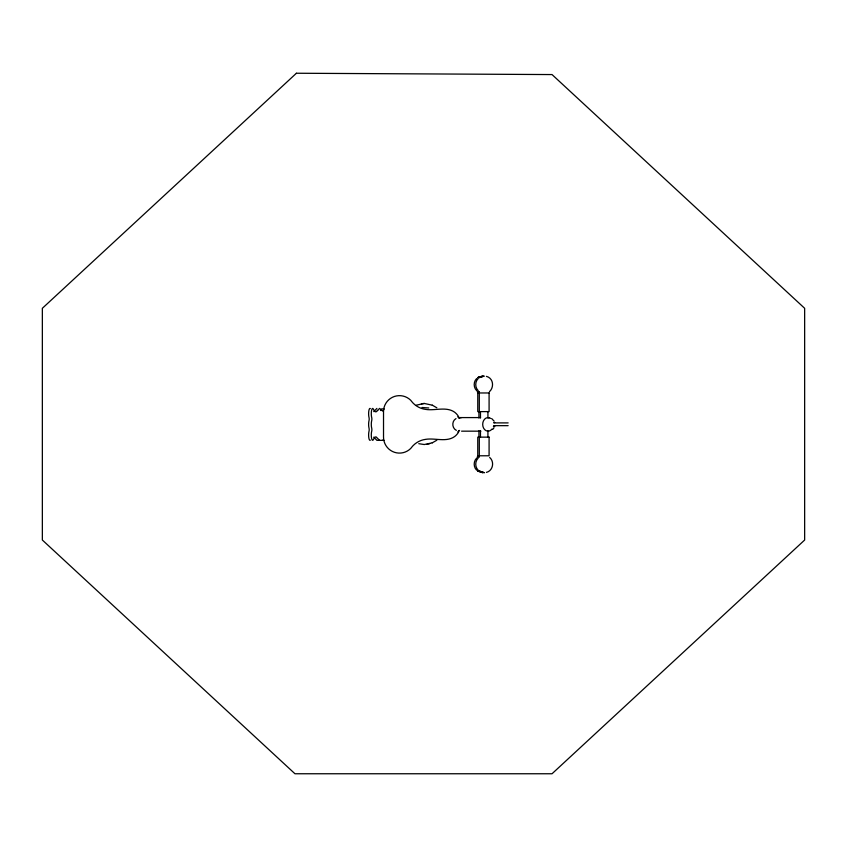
<?xml version="1.0" encoding="UTF-8"?>
<svg xmlns="http://www.w3.org/2000/svg" width="847" height="847" viewBox="0 0 847 847"><rect width="100%" height="100%" fill="white"/><g stroke="black" fill="none" stroke-linecap="round" stroke-linejoin="round"><path stroke-width="1.27" d="M458.756 417.963L458.513 416.544A15.585 15.585 0 0 0 454.585 412.161C446.274 406.264 434.935 410.943 425.628 409.397A21.387 21.387 0 0 1 411.451 401.213L410.763 400.324A15.955 15.955 0 0 0 383.522 411.61L383.522 437.137A15.955 15.955 0 0 0 410.763 448.423L411.451 447.534A21.387 21.387 0 0 1 425.628 439.349C434.913 437.793 446.295 442.494 454.585 436.586A15.585 15.585 0 0 0 458.513 432.203L458.756 430.784M377.455 410.657L379.551 408.413L382.632 411.07L384.157 408.953M489.46 391.685C494.362 387.227 493.452 378.133 486.4 376.364M377.624 410.329L376.057 411.886L374.819 411.547L373.019 408.593A5.315 1.376 -90 0 0 371.473 411.07L371.335 412.362A5.315 1.376 -90 0 0 371.695 417.497A2.202 0.572 -90 0 1 371.695 420.61A5.315 1.376 -90 0 0 371.695 428.137A2.202 0.572 -90 0 1 371.695 431.25A5.315 1.376 -90 0 0 371.335 436.385L371.473 437.677A5.315 1.376 -90 0 0 373.019 440.154L374.819 437.2L376.057 436.861L379.551 440.334M380.483 410.551L381.478 408.953L383.342 408.815M476.628 378.567C473.388 381.764 473.388 387.397 476.628 390.605M478.174 378.567C474.923 381.764 474.923 387.397 478.174 390.605M476.628 458.142C473.388 461.35 473.388 466.983 476.628 470.18M478.174 458.142C474.923 461.35 474.923 466.983 478.174 470.18M492.785 429.334L493.917 427.957M455.993 418.598C451.589 421.086 451.811 428.137 456.353 430.361M457.751 431.906L459.603 430.414M373.76 411.61L376.883 408.413M436.851 440.207L432.256 442.833M382.548 440.334L383.246 439.974M486.4 472.382C493.039 470.794 494.69 461.731 489.672 457.454M416.237 405.184L424.273 403.458L432.256 405.173M418.767 443.69L424.273 444.527L432.309 442.812M427.079 444.252L429.736 443.69M421.414 403.754L424.273 403.468M422.007 407.502L428.773 407.968M480.535 417.582L459.392 417.582L461.181 417.762M494.087 422.568L494.722 422.568M493.759 422.897L508.136 422.897M493.78 425.66L508.136 425.66M494.087 425.967L494.722 425.967M493.409 426.613L494.722 426.613M461.583 431.165L480.863 431.165M384.062 440.334L376.883 440.334L373.76 437.137M488.084 417.592L489.312 417.751M432.288 405.162L436.84 407.799M491.705 418.587L494.129 421.16M457.751 416.84L459.603 418.333M487.925 411.61L487.925 417.995M487.925 430.752L487.925 437.137M480.471 411.61L480.471 417.995M480.471 430.752L480.471 437.137M479.307 392.966A3.939 3.939 0 0 0 478.841 391.483A3.96 3.939 -90 0 1 479.307 392.966L479.307 411.61M479.307 437.137L479.307 455.781A3.96 3.939 90 0 1 478.851 457.253A3.939 3.939 0 0 0 479.307 455.781M478.936 411.61L478.936 417.995M478.936 430.752L478.936 437.137M370.351 440.154A5.315 1.376 -90 0 1 368.805 437.677L368.667 436.385A5.315 1.376 -90 0 1 369.017 431.25A2.202 0.572 -90 0 0 369.017 428.137A5.315 1.376 -90 0 1 369.017 420.61A2.202 0.572 -90 0 0 369.017 417.497A5.315 1.376 -90 0 1 368.667 412.362L368.805 411.07A5.315 1.376 -90 0 1 370.351 408.593M492.022 429.027A6.808 5.4 -90 0 1 484.749 429.715A6.808 5.4 -90 0 1 483.573 420.641A6.808 5.4 -90 0 1 490.646 418.386M296.408 73.244L42.35 308.297L42.35 540.026L294.968 773.756L552.032 773.756L804.65 540.026L804.65 308.297L552.032 74.568L296.408 73.244M478.396 377.211L477.772 377.698L482.663 376.068L478.396 377.211M479.931 377.211L479.307 377.698L484.198 376.068L479.931 377.211M489.09 392.966L477.761 392.966A3.939 3.939 0 0 0 477.306 391.483A3.96 3.939 -90 0 1 477.772 392.966L477.761 411.61L489.09 411.61L489.09 392.966M489.09 437.137L477.761 437.137L477.761 455.781A3.96 3.939 90 0 1 477.316 457.253A3.939 3.939 0 0 0 477.772 455.781L489.09 455.781L489.09 437.137M482.663 472.679L477.761 471.048L482.663 472.679M484.198 472.679L479.307 471.048L484.198 472.679"/></g></svg>
